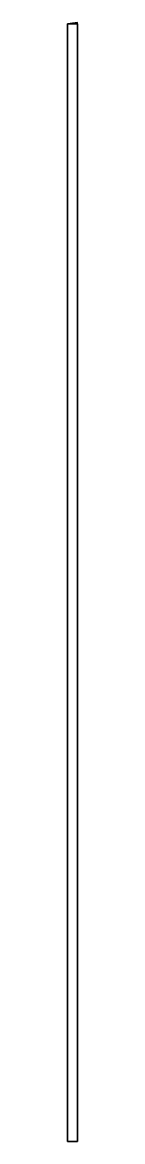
# Model space of a CAD drawing. Header units: millimetres. Extents: x -24 to -20, y -37 to 424.
import ezdxf

# ---------------------------------------------------------------- set-up
doc = ezdxf.new("R2010")
doc.units = ezdxf.units.MM
doc.layers.add('Vidro', color=7, linetype='Continuous')

msp = doc.modelspace()

# ---------------------------------------------------------------- linework, layer by layer
for p, q in [((-24.22, -37, 53.23), (-24.22, 423, 53.23)), ((-24.22, 423, 53.23), (-24.22, 423, 151.23)), ((-24.22, 423, 151.23), (-24.22, -37, 151.23)), ((-24.22, -37, 151.23), (-24.22, -37, 53.23))]:
    msp.add_line(p, q)
at = {"layer": 'Vidro'}
for p, q in [((-20.22, -37, 53.23), (-20.22, 423, 53.23)), ((-20.22, 423, 53.23), (-20.22, 423, 151.23)), ((-20.22, 423, 151.23), (-20.22, -37, 151.23)), ((-20.22, -37, 151.23), (-20.22, -37, 53.23))]:
    msp.add_line(p, q, dxfattribs=at)
for points in [[(-20.22, 423.62, 53.23), (-24.22, 423, 53.23), (-24.22, -37, 53.23), (-20.22, -37, 53.23)], [(-20.22, -37, 151.23), (-24.22, -37, 151.23), (-24.22, 423, 151.23), (-20.22, 423, 151.23)], [(-20.22, 423, 53.23), (-20.22, 423, 151.23), (-24.22, 423, 151.23), (-24.22, 423, 53.23)], [(-24.22, 423, 53.23), (-24.22, 423, 151.23), (-24.22, -37, 151.23), (-24.22, -37, 53.23)], [(-20.22, -37, 151.23), (-24.22, -37, 151.23), (-24.22, 423, 151.23), (-20.22, 423, 151.23)], [(-20.22, -37, 53.23), (-20.22, -37, 151.23), (-20.22, 423, 151.23), (-20.22, 423, 53.23)], [(-24.22, -37, 53.23), (-20.22, -37, 53.23), (-20.22, -37, 151.23), (-24.22, -37, 151.23)]]:
    msp.add_3dface(points, dxfattribs=at)

doc.saveas('drawing.dxf')
